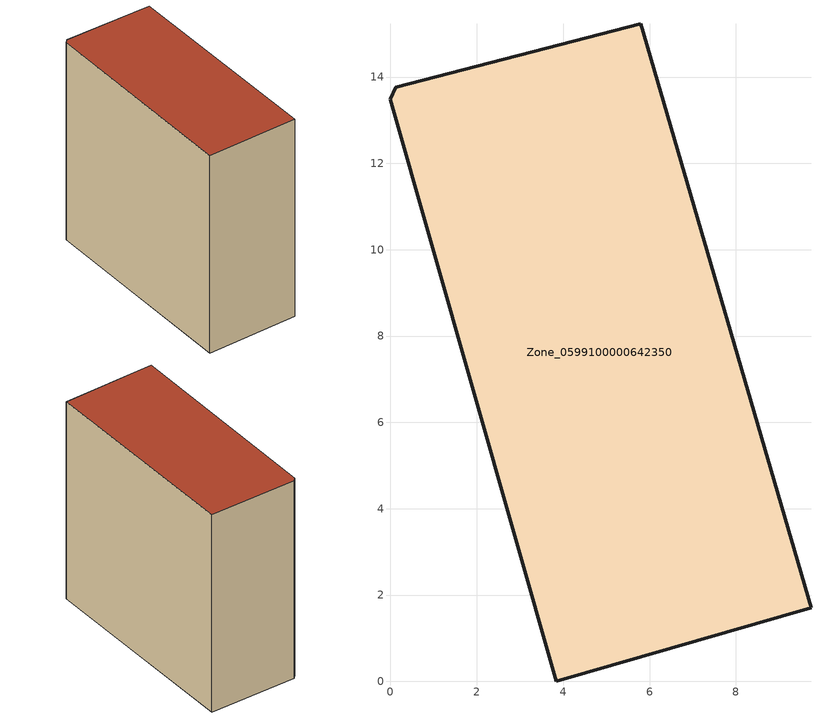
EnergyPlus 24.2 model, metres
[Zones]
Zone_0599100000642350
 floor ground (C_G): 5.8,15.24 9.74,1.71 3.84,0 0,13.49 0.12,13.76 z0
 wall outside (C_F): 9.74,1.71 5.8,15.24 0.12,13.76 0,13.49 3.84,0 9.74,1.71 z0:14.09
 roof outside (C_R): 5.8,15.24 0.12,13.76 0,13.49 3.84,0 9.74,1.71 z14.09
[BUILDING]
Pand.0599100000642350: North Axis=0; Terrain=City; Loads Convergence Tolerance Value=0.04; Temperature Convergence Tolerance Value=0.4; Solar Distribution=FullExterior; Maximum Number of Warmup Days=25; Minimum Number of Warmup Days=1
[Site:Location]
Rotterdam.The.Hague.AP_ZH_NLD Design_Conditions: Latitude=51.96; Longitude=4.45; Time Zone=1; Elevation=-4.5
[SITE:GROUNDTEMPERATURE:BUILDINGSURFACE]
18, 18, 18, 18, 18, 18, 18, 18, 18, 18, 18, 18
[MATERIAL] Thermal Absorptance=0.9; Solar Absorptance=0.7; Visible Absorptance=0.7
Name | Roughness | Thickness | Conductivity | Density | Specific Heat
G.TI.1946 | MediumSmooth | 0.15 | 1 | 540 | 1210
F.TI.1946 | Rough | 0.3 | 0.857143 | 1920 | 840
R.TI.1946 | MediumRough | 0.2 | 0.1 | 1500 | 1000
[CONSTRUCTION]
C_G: G.TI.1946
C_F: F.TI.1946
C_R: R.TI.1946
[ZONE]
Zone_0599100000642350: Type=1; Multiplier=1; Ceiling Height=Autocalculate; Volume=Autocalculate; Floor Area=autocalculate; Part of Total Floor Area=Yes
[ZONEINFILTRATION:DESIGNFLOWRATE]
Infil_Zone_0599100000642350: Zone or ZoneList or Space or SpaceList=Zone_0599100000642350; Schedule=AlwaysOn; Design Flow Rate Calculation Method=Flow/Area; Flow Rate per Floor Area=0.003; Constant Term Coefficient=1; Temperature Term Coefficient=0; Velocity Term Coefficient=0; Velocity Squared Term Coefficient=0
[HVACTEMPLATE:ZONE:IDEALLOADSAIRSYSTEM]
Zone_0599100000642350: Maximum Heating Supply Air Temperature=50; Minimum Cooling Supply Air Temperature=13; Maximum Heating Supply Air Humidity Ratio=0.0156; Minimum Cooling Supply Air Humidity Ratio=0.0077; Heating Limit=NoLimit; Cooling Limit=NoLimit; Dehumidification Control Type=ConstantSensibleHeatRatio; Cooling Sensible Heat Ratio=0.7; Dehumidification Setpoint=60; Humidification Control Type=None; Humidification Setpoint=30; Outdoor Air Method=None; Outdoor Air Flow Rate per Person=0.00944; Outdoor Air Flow Rate per Zone Floor Area=0; Outdoor Air Flow Rate per Zone=0; Demand Controlled Ventilation Type=None; Outdoor Air Economizer Type=NoEconomizer; Heat Recovery Type=None; Sensible Heat Recovery Effectiveness=0.7; Latent Heat Recovery Effectiveness=0.65
[ZONECONTROL:THERMOSTAT]
ThermostatControl_Zone_0599100000642350: Zone or ZoneList=Zone_0599100000642350; Control Type Schedule=DualSetpointControlType; Control 1=Thermostat_Zone_0599100000642350; Temperature Difference Between Cutout And Setpoint=0
[THERMOSTATSETPOINT:DUALSETPOINT]
Thermostat_Zone_0599100000642350: Heating Setpoint Temperature Schedule=HeatingSetpoint_Zone_0599100000642350; Cooling Setpoint Temperature Schedule=CoolingSetpoint_Zone_0599100000642350
[SCHEDULE:COMPACT]
HeatingSetpoint_Zone_0599100000642350: Through: 12/31, For: AllDays, Until: 24:00, 21
CoolingSetpoint_Zone_0599100000642350: Through: 12/31, For: AllDays, Until: 24:00, 24
DualSetpointControlType: Through: 12/31, For: AllDays, Until: 24:00, 4
AlwaysOn: Through: 12/31, For: AllDays, Until: 24:00, 1
